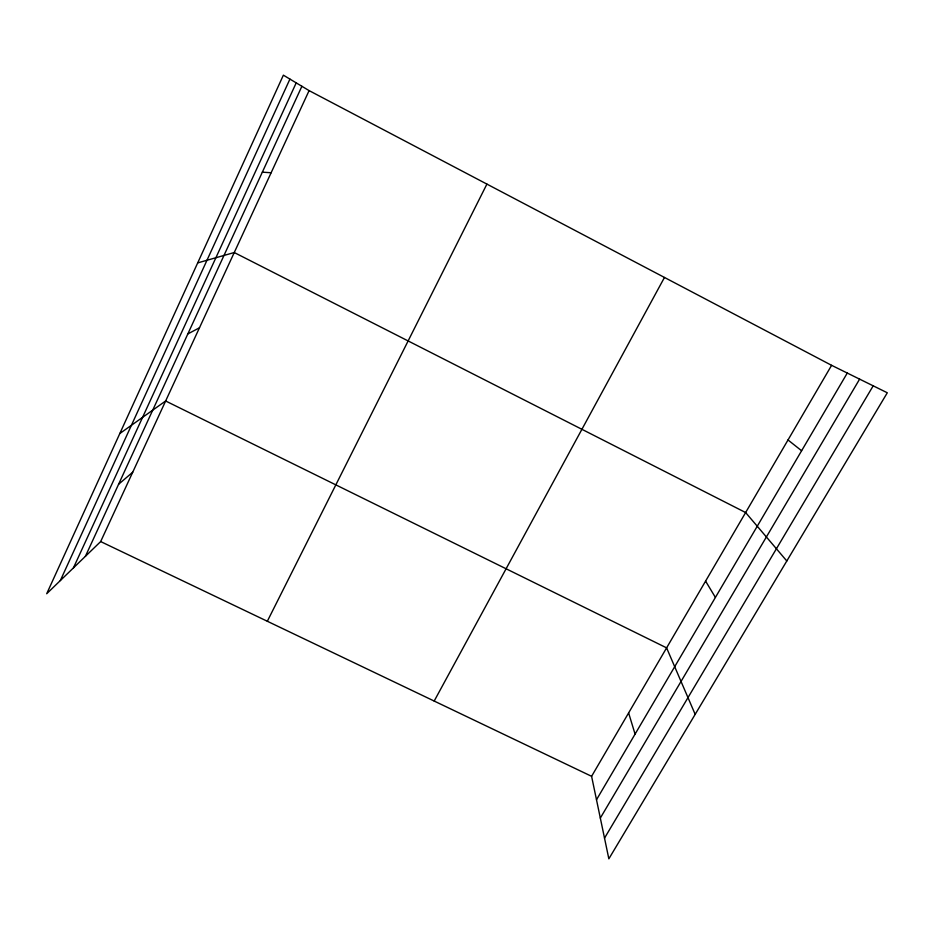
<?xml version="1.0" encoding="UTF-8"?>
<svg xmlns="http://www.w3.org/2000/svg" width="934" height="934" viewBox="0 0 934 934"><rect width="100%" height="100%" fill="white"/><g stroke="black" fill="none" stroke-linecap="round" stroke-linejoin="round"><path stroke-width="1.4" d="M60.313 580.586L289.925 79.098M73.436 567.895L296.206 82.869M85.403 556.325L301.892 86.29M100.662 541.568L309.096 90.61L283.376 75.164L46.7 593.744L100.662 541.568L591.596 776.317L608.851 858.836L887.3 392.782L831.599 365.322L309.096 90.61M267.322 621.262L486.906 184.103M434.182 701.049L664.471 277.456M591.596 776.317L831.599 365.322M596.499 799.749L847.278 373.051M600.329 818.067L859.619 379.134M604.52 838.125L873.197 385.835M118.595 484.267L132.71 472.219M119.832 433.516L165.633 400.99L666.607 647.869L695.176 714.358M187.839 333.917L199.479 327.787M197.693 262.898L234.259 252.53L745.624 512.544L786.802 560.984M262.337 172.16L271.129 172.755M788.004 439.961L801.617 450.76M705.59 581.1L715.409 597.433M628.617 712.922L635.073 734.112"/></g></svg>
